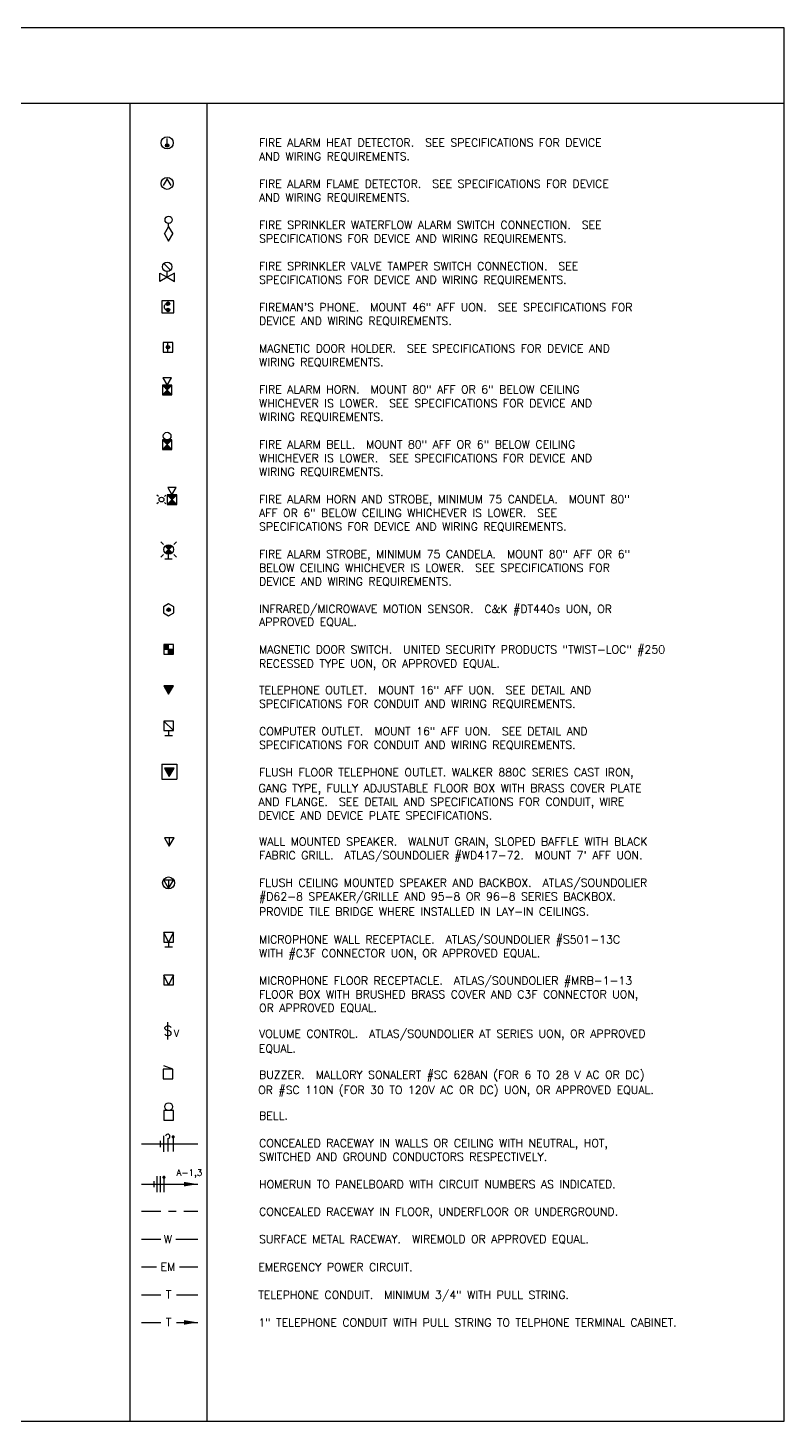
# Model space of a CAD drawing. Extents: x 2 to 27.5, y 4.9 to 23.
# Drawn here: x 17.67 to 27.5, y 4.89 to 23 of the extents above; entities that cross this region are included whole.
import ezdxf
from ezdxf.enums import TextEntityAlignment as Align

# ---------------------------------------------------------------- set-up
doc = ezdxf.new("R2010")
doc.units = 0
doc.header["$MEASUREMENT"] = 0
doc.linetypes.add('UG1', pattern=[0.4375, 0.25, -0.0625, 0.0625, -0.0625])
doc.layers.get('0').update_dxf_attribs({"linetype": 'CONTINUOUS'})
for name, color, linetype in [('3', 10, 'CONTINUOUS'), ('LEGBOX', 14, 'CONTINUOUS'), ('LEGSYMBOL', 2, 'CONTINUOUS'), ('LEGTEXT', 7, 'CONTINUOUS')]:
    doc.layers.add(name, color=color, linetype=linetype)
doc.styles.add('ANNOTATE', font='SIMPLEX')
doc.styles.add('NOTES', font='SIMPLEX', dxfattribs={"height": 0.104})
doc.styles.add('TITLE', font='SIMPLEX')

# ---------------------------------------------------------------- blocks, each defined once
blk = doc.blocks.new('ES022')
at = {"linetype": 'BYBLOCK'}
blk.add_line((0, -0.012), (0, 0.055), dxfattribs=at)
for centre, radius in [((0, 0), 0.0781), ((0, -0.035), 0.023), ((0, -0.035), 0.01)]:
    blk.add_circle(centre, radius, dxfattribs=at)
blk = doc.blocks.new('ES019')
at = {"linetype": 'BYBLOCK'}
for p, q in [((0, 0.058), (-0.051, -0.029)), ((0.051, -0.029), (0, 0.058))]:
    blk.add_line(p, q, dxfattribs=at)
blk.add_circle((0, 0), 0.0781, dxfattribs=at)
blk = doc.blocks.new('ES021')
at = {"linetype": 'BYBLOCK'}
for p, q in [((-0.054, 0), (0, 0.094)), ((-0.054, 0), (0, -0.094)), ((0, 0.094), (0, 0.137)), ((0, 0.094), (0.054, 0)), ((0, -0.094), (0.054, 0))]:
    blk.add_line(p, q, dxfattribs=at)
blk.add_circle((0, 0.183), 0.0469, dxfattribs=at)
blk = doc.blocks.new('ES020')
at = {"linetype": 'BYBLOCK'}
for p, q in [((-0.094, -0.054), (-0.094, 0.054)), ((-0.094, 0.054), (0, 0)), ((0, 0), (-0.094, -0.054)), ((0.044, 0.092), (-0.044, 0.18)), ((0, 0), (0, 0.074)), ((0.094, 0.054), (0, 0)), ((0, 0), (0.094, -0.054)), ((0.094, -0.054), (0.094, 0.054))]:
    blk.add_line(p, q, dxfattribs=at)
blk.add_circle((0, 0.136), 0.0625, dxfattribs=at)
blk = doc.blocks.new('ES018')
at = {"linetype": 'BYBLOCK'}
for p, q in [((-0.078, 0.156), (-0.078, 0)), ((0.078, 0.156), (-0.078, 0.156)), ((-0.078, 0), (0.078, 0)), ((0.078, 0), (0.078, 0.156))]:
    blk.add_line(p, q, dxfattribs=at)
for centre, radius in [((0, 0.118), 0.023), ((0, 0.038), 0.023), ((0, 0.118), 0.01), ((0, 0.038), 0.01)]:
    blk.add_circle(centre, radius, dxfattribs=at)
blk.add_arc((-0.008, 0.078), 0.041, 111.6761, 248.3239, dxfattribs=at)
blk = doc.blocks.new('ES017')
at = {"linetype": 'BYBLOCK'}
for p, q in [((0.0625, 0.125), (-0.0625, 0.125)), ((-0.0625, 0.125), (-0.0625, 0)), ((-0.0625, 0), (0.0625, 0)), ((0, 0), (0, 0.125)), ((0.0625, 0), (0.0625, 0.125))]:
    blk.add_line(p, q, dxfattribs=at)
for radius in [0.023, 0.01]:
    blk.add_circle((0, 0.0625), radius, dxfattribs=at)
blk = doc.blocks.new('ES003')
at = {"linetype": 'BYBLOCK'}
for p, q in [((-0.055, 0.22), (0, 0.125)), ((0.055, 0.22), (-0.055, 0.22)), ((0, 0.125), (0.055, 0.22)), ((-0.062, 0.125), (0.062, 0)), ((-0.062, 0), (0.062, 0.125)), ((0.062, 0.125), (-0.062, 0.125)), ((-0.062, 0.125), (-0.062, 0)), ((-0.062, 0), (0.062, 0)), ((-0.052, 0.114), (0.052, 0.114)), ((-0.052, 0.011), (0.052, 0.011)), ((-0.043, 0.105), (0.043, 0.105)), ((-0.043, 0.02), (0.043, 0.02)), ((-0.034, 0.096), (0.034, 0.096)), ((-0.034, 0.029), (0.034, 0.029)), ((-0.025, 0.087), (0.025, 0.087)), ((-0.025, 0.038), (0.025, 0.038)), ((-0.016, 0.078), (0.016, 0.078)), ((-0.016, 0.047), (0.016, 0.047)), ((-0.007, 0.069), (0.007, 0.069)), ((-0.007, 0.056), (0.007, 0.056)), ((0.062, 0), (0.062, 0.125))]:
    blk.add_line(p, q, dxfattribs=at)
blk = doc.blocks.new('ES016')
at = {"linetype": 'BYBLOCK'}
for p, q in [((0.062, 0), (-0.062, 0.125)), ((0.062, 0.125), (-0.062, 0)), ((0.062, 0.125), (-0.062, 0.125)), ((-0.062, 0.125), (-0.062, 0)), ((-0.062, 0), (0.062, 0)), ((0.052, 0.114), (-0.052, 0.114)), ((0.052, 0.011), (-0.052, 0.011)), ((0.043, 0.105), (-0.043, 0.105)), ((0.043, 0.02), (-0.043, 0.02)), ((0.034, 0.096), (-0.034, 0.096)), ((0.034, 0.029), (-0.034, 0.029)), ((0.025, 0.087), (-0.025, 0.087)), ((0.025, 0.038), (-0.025, 0.038)), ((0.016, 0.078), (-0.016, 0.078)), ((0.016, 0.047), (-0.016, 0.047)), ((0.007, 0.069), (-0.007, 0.069)), ((0.007, 0.056), (-0.007, 0.056)), ((0.062, 0), (0.062, 0.125))]:
    blk.add_line(p, q, dxfattribs=at)
blk.add_circle((0, 0.175), 0.05, dxfattribs=at)
blk = doc.blocks.new('ES004')
at = {"linetype": 'BYBLOCK'}
for p, q in [((-0.112, 0.101), (-0.132, 0.12)), ((-0.112, 0.024), (-0.132, 0.005)), ((-0.036, 0.101), (-0.016, 0.12)), ((-0.036, 0.024), (-0.016, 0.005))]:
    blk.add_line(p, q, dxfattribs=at)
blk.add_circle((-0.074, 0.062), 0.0312, dxfattribs=at)
blk.add_blockref('ES003', (0.062, 0), dxfattribs=at)
blk = doc.blocks.new('ES005')
at = {"linetype": 'BYBLOCK'}
for p, q in [((-0.066, 0.191), (-0.101, 0.226)), ((0.066, 0.191), (0.101, 0.226)), ((-0.066, 0.059), (-0.101, 0.024)), ((0.047, 0), (-0.047, 0)), ((-0.044, 0.169), (0.044, 0.081)), ((-0.044, 0.081), (0.044, 0.169)), ((-0.044, 0.169), (0.044, 0.169)), ((-0.044, 0.081), (0.044, 0.081)), ((-0.035, 0.16), (0.035, 0.16)), ((-0.035, 0.09), (0.035, 0.09)), ((-0.033, 0.178), (0.033, 0.178)), ((-0.033, 0.072), (0.033, 0.072)), ((-0.026, 0.151), (0.026, 0.151)), ((-0.026, 0.099), (0.026, 0.099)), ((-0.017, 0.142), (0.017, 0.142)), ((-0.017, 0.108), (0.017, 0.108)), ((-0.008, 0.133), (0.008, 0.133)), ((-0.008, 0.117), (0.008, 0.117)), ((0, 0), (0, 0.062)), ((0.066, 0.059), (0.101, 0.024))]:
    blk.add_line(p, q, dxfattribs=at)
blk.add_circle((0, 0.125), 0.0625, dxfattribs=at)
blk = doc.blocks.new('ES024')
at = {"linetype": 'BYBLOCK'}
for p, q in [((0, 0.078), (-0.068, 0.039)), ((-0.068, 0.039), (-0.068, -0.039)), ((0.068, 0.039), (0, 0.078)), ((0.068, -0.039), (0.068, 0.039)), ((-0.068, -0.039), (0, -0.078)), ((0, -0.078), (0.068, -0.039))]:
    blk.add_line(p, q, dxfattribs=at)
for radius in [0.023, 0.01]:
    blk.add_circle((0, 0), radius, dxfattribs=at)
blk = doc.blocks.new('ES025')
at = {"linetype": 'BYBLOCK'}
for p, q in [((0.0625, 0.125), (-0.0625, 0.125)), ((-0.0625, 0.125), (-0.0625, 0)), ((-0.0625, 0.1147), (0, 0.1147)), ((-0.0625, 0.1057), (0, 0.1057)), ((-0.0625, 0.0967), (0, 0.0967)), ((-0.0625, 0.0877), (0, 0.0877)), ((-0.0625, 0.0787), (0, 0.0787)), ((-0.0625, 0.0697), (0, 0.0697)), ((-0.0625, 0.0625), (0.0625, 0.0625)), ((-0.0625, 0), (0.0625, 0)), ((0, 0), (0, 0.125)), ((0, 0.0522), (0.0625, 0.0522)), ((0, 0.0432), (0.0625, 0.0432)), ((0, 0.0342), (0.0625, 0.0342)), ((0, 0.0252), (0.0625, 0.0252)), ((0, 0.0162), (0.0625, 0.0162)), ((0, 0.0072), (0.0625, 0.0072)), ((0.0625, 0), (0.0625, 0.125))]:
    blk.add_line(p, q, dxfattribs=at)
blk = doc.blocks.new('ES006')
at = {"linetype": 'BYBLOCK'}
for p, q in [((-0.062, 0.108), (0, 0)), ((0.062, 0.108), (-0.062, 0.108)), ((0.058, 0.101), (-0.058, 0.101)), ((0.053, 0.092), (-0.053, 0.092)), ((0.048, 0.083), (-0.048, 0.083)), ((0.042, 0.074), (-0.042, 0.074)), ((0.037, 0.065), (-0.037, 0.065)), ((0.032, 0.056), (-0.032, 0.056)), ((0.027, 0.047), (-0.027, 0.047)), ((0.022, 0.038), (-0.022, 0.038)), ((0.016, 0.029), (-0.016, 0.029)), ((0.011, 0.02), (-0.011, 0.02)), ((0.006, 0.011), (-0.006, 0.011)), ((0, 0), (0.062, 0.108))]:
    blk.add_line(p, q, dxfattribs=at)
blk = doc.blocks.new('ES015')
at = {"linetype": 'BYBLOCK'}
for p, q in [((0.0625, 0.0625), (-0.0625, 0.1875)), ((-0.0625, 0.1875), (-0.0625, 0.0625)), ((0.0625, 0.1875), (-0.0625, 0.1875)), ((0.0625, 0.0625), (0.0625, 0.1875)), ((-0.0625, 0.0625), (0.0625, 0.0625)), ((-0.05, 0), (0.05, 0)), ((0, 0.0625), (0, 0))]:
    blk.add_line(p, q, dxfattribs=at)
blk = doc.blocks.new('ES027')
at = {"linetype": 'BYBLOCK'}
for p, q in [((-0.098, 0.098), (-0.098, -0.098)), ((-0.098, 0.098), (0.098, 0.098)), ((0.062, 0.048), (-0.063, 0.048)), ((-0.063, 0.048), (0, -0.061)), ((0.058, 0.04), (-0.058, 0.04)), ((0.052, 0.031), (-0.053, 0.031)), ((0.047, 0.022), (-0.048, 0.022)), ((0.042, 0.013), (-0.043, 0.013)), ((0.037, 0.004), (-0.038, 0.004)), ((0, -0.061), (0.062, 0.048)), ((0.098, 0.098), (0.098, -0.098)), ((-0.098, -0.098), (0.098, -0.098)), ((0.032, -0.005), (-0.032, -0.005)), ((0.026, -0.014), (-0.027, -0.014)), ((0.021, -0.023), (-0.022, -0.023)), ((0.016, -0.032), (-0.017, -0.032)), ((0.011, -0.041), (-0.012, -0.041)), ((0.006, -0.05), (-0.006, -0.05))]:
    blk.add_line(p, q, dxfattribs=at)
blk = doc.blocks.new('ES009')
at = {"linetype": 'BYBLOCK'}
for p, q in [((-0.062, 0.037), (0, -0.071)), ((0.063, 0.037), (-0.062, 0.037)), ((0, -0.071), (0.063, 0.037)), ((0, 0.037), (0, -0.071))]:
    blk.add_line(p, q, dxfattribs=at)
blk.add_circle((0, 0), 0.0781, dxfattribs=at)
blk = doc.blocks.new('ES008')
at = {"linetype": 'BYBLOCK'}
for p, q in [((-0.062, 0.108), (0, 0)), ((0.062, 0.108), (-0.062, 0.108)), ((0, 0), (0.062, 0.108)), ((0, 0.108), (0, 0))]:
    blk.add_line(p, q, dxfattribs=at)
blk = doc.blocks.new('ES010')
at = {"linetype": 'BYBLOCK'}
for p, q in [((0, 0.0625), (-0.0625, 0.1875)), ((0.0625, 0.1875), (-0.0625, 0.1875)), ((-0.0625, 0.1875), (-0.0625, 0.0625)), ((0.0625, 0.1875), (0, 0.0625)), ((0.0625, 0.0625), (0.0625, 0.1875)), ((-0.0625, 0.0625), (0.0625, 0.0625)), ((-0.05, 0), (0.05, 0)), ((0, 0.0625), (0, 0))]:
    blk.add_line(p, q, dxfattribs=at)
blk = doc.blocks.new('ES011')
at = {"linetype": 'BYBLOCK'}
for p, q in [((-0.0625, 0.125), (-0.0625, 0)), ((0.0625, 0.125), (-0.0625, 0.125)), ((0, 0), (-0.0625, 0.125)), ((-0.0625, 0), (0.0625, 0)), ((0.0625, 0.125), (0, 0)), ((0.0625, 0), (0.0625, 0.125))]:
    blk.add_line(p, q, dxfattribs=at)
blk = doc.blocks.new('ES012')
at = {"linetype": 'BYBLOCK'}
for p, q in [((0, 0), (0, 0.228)), ((-0.041, 0.159), (-0.028, 0.171)), ((-0.041, 0.147), (-0.041, 0.159)), ((-0.035, 0.136), (-0.041, 0.147)), ((-0.041, 0.07), (-0.029, 0.058)), ((-0.029, 0.129), (-0.035, 0.136)), ((-0.017, 0.124), (-0.029, 0.129)), ((-0.029, 0.058), (-0.011, 0.052)), ((-0.028, 0.171), (-0.011, 0.177)), ((0.019, 0.112), (-0.017, 0.124)), ((-0.011, 0.177), (0.013, 0.177)), ((-0.011, 0.052), (0.013, 0.052)), ((0.013, 0.177), (0.031, 0.171)), ((0.013, 0.052), (0.031, 0.058)), ((0.031, 0.106), (0.019, 0.112)), ((0.031, 0.171), (0.043, 0.159)), ((0.037, 0.1), (0.031, 0.106)), ((0.031, 0.058), (0.043, 0.07)), ((0.043, 0.088), (0.037, 0.1)), ((0.043, 0.07), (0.043, 0.088))]:
    blk.add_line(p, q, dxfattribs=at)
at = {"linetype": 'BYBLOCK', "style": 'ANNOTATE'}
blk.add_text('V', height=0.0938, dxfattribs=at).set_placement((0.075, 0.035))
blk = doc.blocks.new('ES014')
at = {"linetype": 'BYBLOCK'}
for p, q in [((-0.062, 0.125), (-0.062, 0)), ((0.062, 0.125), (-0.062, 0.125)), ((-0.062, 0), (0.062, 0)), ((0.062, 0.125), (-0.055, 0.168)), ((0.062, 0), (0.062, 0.125))]:
    blk.add_line(p, q, dxfattribs=at)
blk = doc.blocks.new('ES013')
at = {"linetype": 'BYBLOCK'}
for p, q in [((0.0625, 0.125), (-0.0625, 0.125)), ((-0.0625, 0.125), (-0.0625, 0)), ((-0.0625, 0), (0.0625, 0)), ((0.0625, 0), (0.0625, 0.125))]:
    blk.add_line(p, q, dxfattribs=at)
blk.add_circle((0, 0.175), 0.05, dxfattribs=at)
blk = doc.blocks.new('CK5')
at = {"linetype": 'BYBLOCK'}
for p, q in [((0, 0.038), (0, -0.043)), ((0.043, 0.1), (0.043, -0.105)), ((0.102, 0.068), (0.102, -0.103)), ((0.171, 0.068), (0.171, -0.103))]:
    blk.add_line(p, q, dxfattribs=at)
at = {"linetype": 'BYBLOCK', "const_width": 0.0207}
blk.add_lwpolyline([(0.16, 0.089, 1), (0.181, 0.089, 1)], format="xyb", close=True, dxfattribs=at)
at = {"linetype": 'BYBLOCK'}
blk.add_arc((0.1, 0.096), 0.0277, 273.4515, 180.571, dxfattribs=at)
blk = doc.blocks.new('AN019')
at = {"linetype": 'BYBLOCK'}
blk.add_solid([(0.18, -0.03), (0.18, 0.03), (0, 0)], dxfattribs=at)
blk = doc.blocks.new('CK2')
at = {"linetype": 'BYBLOCK'}
for p, q in [((0, 0.041), (0, -0.041)), ((0.04, 0.106), (0.04, -0.103)), ((0.086, 0.106), (0.086, -0.103)), ((0.134, 0.068), (0.134, -0.103))]:
    blk.add_line(p, q, dxfattribs=at)
at = {"linetype": 'BYBLOCK', "const_width": 0.0207}
blk.add_lwpolyline([(0.123, 0.089, 1), (0.144, 0.089, 1)], format="xyb", close=True, dxfattribs=at)

msp = doc.modelspace()

# ---------------------------------------------------------------- linework, layer by layer
at = {"layer": '3', "linetype": 'BYBLOCK'}
msp.add_lwpolyline([(2, 4.891), (27.5, 4.891), (27.5, 23), (2, 23)], close=True, dxfattribs=at)
at = {"layer": 'LEGBOX', "linetype": 'BYBLOCK'}
for p, q in [((2, 22.02), (27.5, 22.02)), ((19, 4.891), (19, 22.02)), ((20, 4.891), (20, 22.02))]:
    msp.add_line(p, q, dxfattribs=at)
at = {"layer": 'LEGSYMBOL', "linetype": 'BYBLOCK'}
for p, q in [((19.148, 8.497), (19.878, 8.497)), ((19.148, 7.971), (19.878, 7.971)), ((19.148, 7.258), (19.397, 7.258)), ((19.591, 7.258), (19.878, 7.258)), ((19.148, 6.896), (19.342, 6.896)), ((19.639, 6.896), (19.878, 6.896)), ((19.148, 6.534), (19.397, 6.534)), ((19.601, 6.534), (19.878, 6.534)), ((19.148, 6.174), (19.397, 6.174)), ((19.601, 6.174), (19.878, 6.174))]:
    msp.add_line(p, q, dxfattribs=at)
at = {"layer": 'LEGSYMBOL', "linetype": 'UG1'}
msp.add_line((19.148, 7.619), (19.878, 7.619), dxfattribs=at)

# ---------------------------------------------------------------- block references
at = {"layer": 'LEGSYMBOL', "linetype": 'BYBLOCK'}
for name, p in [('ES022', (19.48, 21.506)), ('ES019', (19.48, 20.979)), ('ES021', (19.499, 20.322)), ('ES020', (19.48, 19.758)), ('ES018', (19.49, 19.296)), ('ES017', (19.49, 18.787)), ('ES003', (19.48, 18.232)), ('ES016', (19.48, 17.519)), ('ES004', (19.48, 16.807)), ('ES005', (19.499, 16.095)), ('ES024', (19.499, 15.438)), ('ES025', (19.499, 14.861)), ('ES006', (19.499, 14.339)), ('ES015', (19.499, 13.803)), ('ES027', (19.508, 13.331)), ('ES008', (19.508, 12.366)), ('ES009', (19.499, 11.886)), ('ES010', (19.499, 11.054)), ('ES011', (19.499, 10.563)), ('ES012', (19.49, 9.85)), ('ES014', (19.49, 9.339)), ('ES013', (19.499, 8.803)), ('CK5', (19.388, 8.497)), ('CK2', (19.305, 7.971))]:
    msp.add_blockref(name, p, dxfattribs=at)
at = {"layer": 'LEGSYMBOL', "linetype": 'BYBLOCK', "rotation": 180}
for p in [(19.878, 7.971), (19.878, 6.174)]:
    msp.add_blockref('AN019', p, dxfattribs=at)

# ---------------------------------------------------------------- texts
at = {"layer": 'LEGSYMBOL', "linetype": 'BYBLOCK', "style": 'NOTES'}
msp.add_text('A-1,3', height=0.0836, dxfattribs=at).set_placement((19.601, 8.08))
for s, p in [('W', (19.49, 7.258)), ('EM', (19.49, 6.897)), ('T', (19.499, 6.537)), ('T', (19.499, 6.176))]:
    msp.add_text(s, height=0.104, dxfattribs=at).set_placement(p, align=Align.MIDDLE)
at = {"layer": 'LEGTEXT', "linetype": 'BYBLOCK'}
for s, height, style, p in [('FIRE ALARM HEAT DETECTOR.  SEE SPECIFICATIONS FOR DEVICE', 0.104, 'NOTES', (20.675, 21.457)), ('AND WIRING REQUIREMENTS.', 0.104, 'NOTES', (20.675, 21.278)), ('FIRE ALARM FLAME DETECTOR.  SEE SPECIFICATIONS FOR DEVICE', 0.104, 'NOTES', (20.675, 20.922)), ('AND WIRING REQUIREMENTS.', 0.104, 'NOTES', (20.675, 20.744)), ('FIRE SPRINKLER WATERFLOW ALARM SWITCH CONNECTION.  SEE', 0.104, 'NOTES', (20.675, 20.387)), ('SPECIFICATIONS FOR DEVICE AND WIRING REQUIREMENTS.', 0.104, 'NOTES', (20.675, 20.209)), ('FIRE SPRINKLER VALVE TAMPER SWITCH CONNECTION.  SEE', 0.104, 'NOTES', (20.675, 19.852)), ('SPECIFICATIONS FOR DEVICE AND WIRING REQUIREMENTS.', 0.104, 'NOTES', (20.675, 19.674)), ('FIREMAN\'S PHONE.  MOUNT 46" AFF UON.  SEE SPECIFICATIONS FOR', 0.104, 'NOTES', (20.675, 19.317)), ('DEVICE AND WIRING REQUIREMENTS.', 0.104, 'NOTES', (20.675, 19.139)), ('MAGNETIC DOOR HOLDER.  SEE SPECIFICATIONS FOR DEVICE AND', 0.104, 'NOTES', (20.675, 18.782)), ('WIRING REQUIREMENTS.', 0.104, 'NOTES', (20.675, 18.604)), ('FIRE ALARM HORN.  MOUNT 80" AFF OR 6" BELOW CEILING', 0.104, 'NOTES', (20.675, 18.248)), ('WHICHEVER IS LOWER.  SEE SPECIFICATIONS FOR DEVICE AND', 0.104, 'NOTES', (20.675, 18.069)), ('WIRING REQUIREMENTS.', 0.104, 'NOTES', (20.675, 17.891)), ('FIRE ALARM BELL.  MOUNT 80" AFF OR 6" BELOW CEILING', 0.104, 'NOTES', (20.675, 17.534)), ('WHICHEVER IS LOWER.  SEE SPECIFICATIONS FOR DEVICE AND', 0.104, 'NOTES', (20.675, 17.356)), ('WIRING REQUIREMENTS.', 0.104, 'NOTES', (20.675, 17.178)), ('FIRE ALARM HORN AND STROBE, MINIMUM 75 CANDELA.  MOUNT 80"', 0.104, 'NOTES', (20.675, 16.821)), ('AFF OR 6" BELOW CEILING WHICHEVER IS LOWER.  SEE', 0.104, 'NOTES', (20.675, 16.643)), ('SPECIFICATIONS FOR DEVICE AND WIRING REQUIREMENTS.', 0.104, 'NOTES', (20.675, 16.465)), ('FIRE ALARM STROBE, MINIMUM 75 CANDELA.  MOUNT 80" AFF OR 6"', 0.104, 'NOTES', (20.675, 16.108)), ('BELOW CEILING WHICHEVER IS LOWER.  SEE SPECIFICATIONS FOR', 0.104, 'NOTES', (20.675, 15.93)), ('DEVICE AND WIRING REQUIREMENTS.', 0.104, 'NOTES', (20.675, 15.752)), ('INFRARED/MICROWAVE MOTION SENSOR.  C&K #DT44Os UON, OR', 0.104, 'NOTES', (20.675, 15.395)), ('APPROVED EQUAL.', 0.104, 'NOTES', (20.675, 15.227)), ('MAGNETIC DOOR SWITCH.  UNITED SECURITY PRODUCTS "TWIST-LOC" #250', 0.104, 'NOTES', (20.675, 14.868)), ('RECESSED TYPE UON, OR APPROVED EQUAL.', 0.104, 'NOTES', (20.675, 14.685)), ('TELEPHONE OUTLET.  MOUNT 16" AFF UON.  SEE DETAIL AND', 0.104, 'NOTES', (20.675, 14.341)), ('SPECIFICATIONS FOR CONDUIT AND WIRING REQUIREMENTS.', 0.104, 'NOTES', (20.675, 14.163)), ('COMPUTER OUTLET.  MOUNT 16" AFF UON.  SEE DETAIL AND', 0.104, 'NOTES', (20.675, 13.806)), ('SPECIFICATIONS FOR CONDUIT AND WIRING REQUIREMENTS.', 0.104, 'NOTES', (20.675, 13.628)), ('FLUSH FLOOR TELEPHONE OUTLET. WALKER 880C SERIES CAST IRON,', 0.104, 'NOTES', (20.675, 13.272)), ('GANG TYPE, FULLY ADJUSTABLE FLOOR BOX WITH BRASS COVER PLATE', 0.10417, 'TITLE', (20.668, 13.066)), ('AND FLANGE.  SEE DETAIL AND SPECIFICATIONS FOR CONDUIT, WIRE', 0.10417, 'TITLE', (20.668, 12.888)), ('DEVICE AND DEVICE PLATE SPECIFICATIONS.', 0.10417, 'TITLE', (20.668, 12.709)), ('WALL MOUNTED SPEAKER.  WALNUT GRAIN, SLOPED BAFFLE WITH BLACK', 0.104, 'NOTES', (20.675, 12.371)), ("FABRIC GRILL.  ATLAS/SOUNDOLIER #WD417-72.  MOUNT 7' AFF UON.", 0.104, 'NOTES', (20.675, 12.193)), ('FLUSH CEILING MOUNTED SPEAKER AND BACKBOX.  ATLAS/SOUNDOLIER', 0.104, 'NOTES', (20.675, 11.837)), ('#D62-8 SPEAKER/GRILLE AND 95-8 OR 96-8 SERIES BACKBOX.', 0.104, 'NOTES', (20.675, 11.658)), ('PROVIDE TILE BRIDGE WHERE INSTALLED IN LAY-IN CEILINGS.', 0.10417, 'TITLE', (20.674, 11.461)), ('MICROPHONE WALL RECEPTACLE.  ATLAS/SOUNDOLIER #S501-13C', 0.104, 'NOTES', (20.675, 11.099)), ('WITH #C3F CONNECTOR UON, OR APPROVED EQUAL.', 0.104, 'NOTES', (20.675, 10.921)), ('MICROPHONE FLOOR RECEPTACLE.  ATLAS/SOUNDOLIER #MRB-1-13', 0.104, 'NOTES', (20.675, 10.564)), ('FLOOR BOX WITH BRUSHED BRASS COVER AND C3F CONNECTOR UON,', 0.104, 'NOTES', (20.675, 10.386)), ('OR APPROVED EQUAL.', 0.104, 'NOTES', (20.675, 10.21)), ('VOLUME CONTROL.  ATLAS/SOUNDOLIER AT SERIES UON, OR APPROVED', 0.104, 'NOTES', (20.675, 9.875)), ('EQUAL.', 0.1042, 'TITLE', (20.671, 9.681)), ('BUZZER.  MALLORY SONALERT #SC 628AN (FOR 6 TO 28 V AC OR DC)', 0.104, 'NOTES', (20.675, 9.341)), ('OR #SC 110N (FOR 30 TO 120V AC OR DC) UON, OR APPROVED EQUAL.', 0.10417, 'TITLE', (20.663, 9.143)), ('BELL.', 0.104, 'NOTES', (20.675, 8.809)), ('CONCEALED RACEWAY IN WALLS OR CEILING WITH NEUTRAL, HOT,', 0.104, 'NOTES', (20.675, 8.452)), ('SWITCHED AND GROUND CONDUCTORS RESPECTIVELY.', 0.104, 'NOTES', (20.675, 8.274)), ('HOMERUN TO PANELBOARD WITH CIRCUIT NUMBERS AS INDICATED.', 0.104, 'NOTES', (20.675, 7.918)), ('CONCEALED RACEWAY IN FLOOR, UNDERFLOOR OR UNDERGROUND.', 0.104, 'NOTES', (20.675, 7.561)), ('SURFACE METAL RACEWAY.  WIREMOLD OR APPROVED EQUAL.', 0.104, 'NOTES', (20.675, 7.204)), ('EMERGENCY POWER CIRCUIT.', 0.104, 'NOTES', (20.665, 6.841)), ('TELEPHONE CONDUIT.  MINIMUM 3/4" WITH PULL STRING.', 0.104, 'NOTES', (20.665, 6.48)), ('1" TELEPHONE CONDUIT WITH PULL STRING TO TELPHONE TERMINAL CABINET.', 0.104, 'NOTES', (20.665, 6.12))]:
    msp.add_text(s, height=height, dxfattribs=dict(at, style=style)).set_placement(p)

doc.saveas('drawing.dxf')
